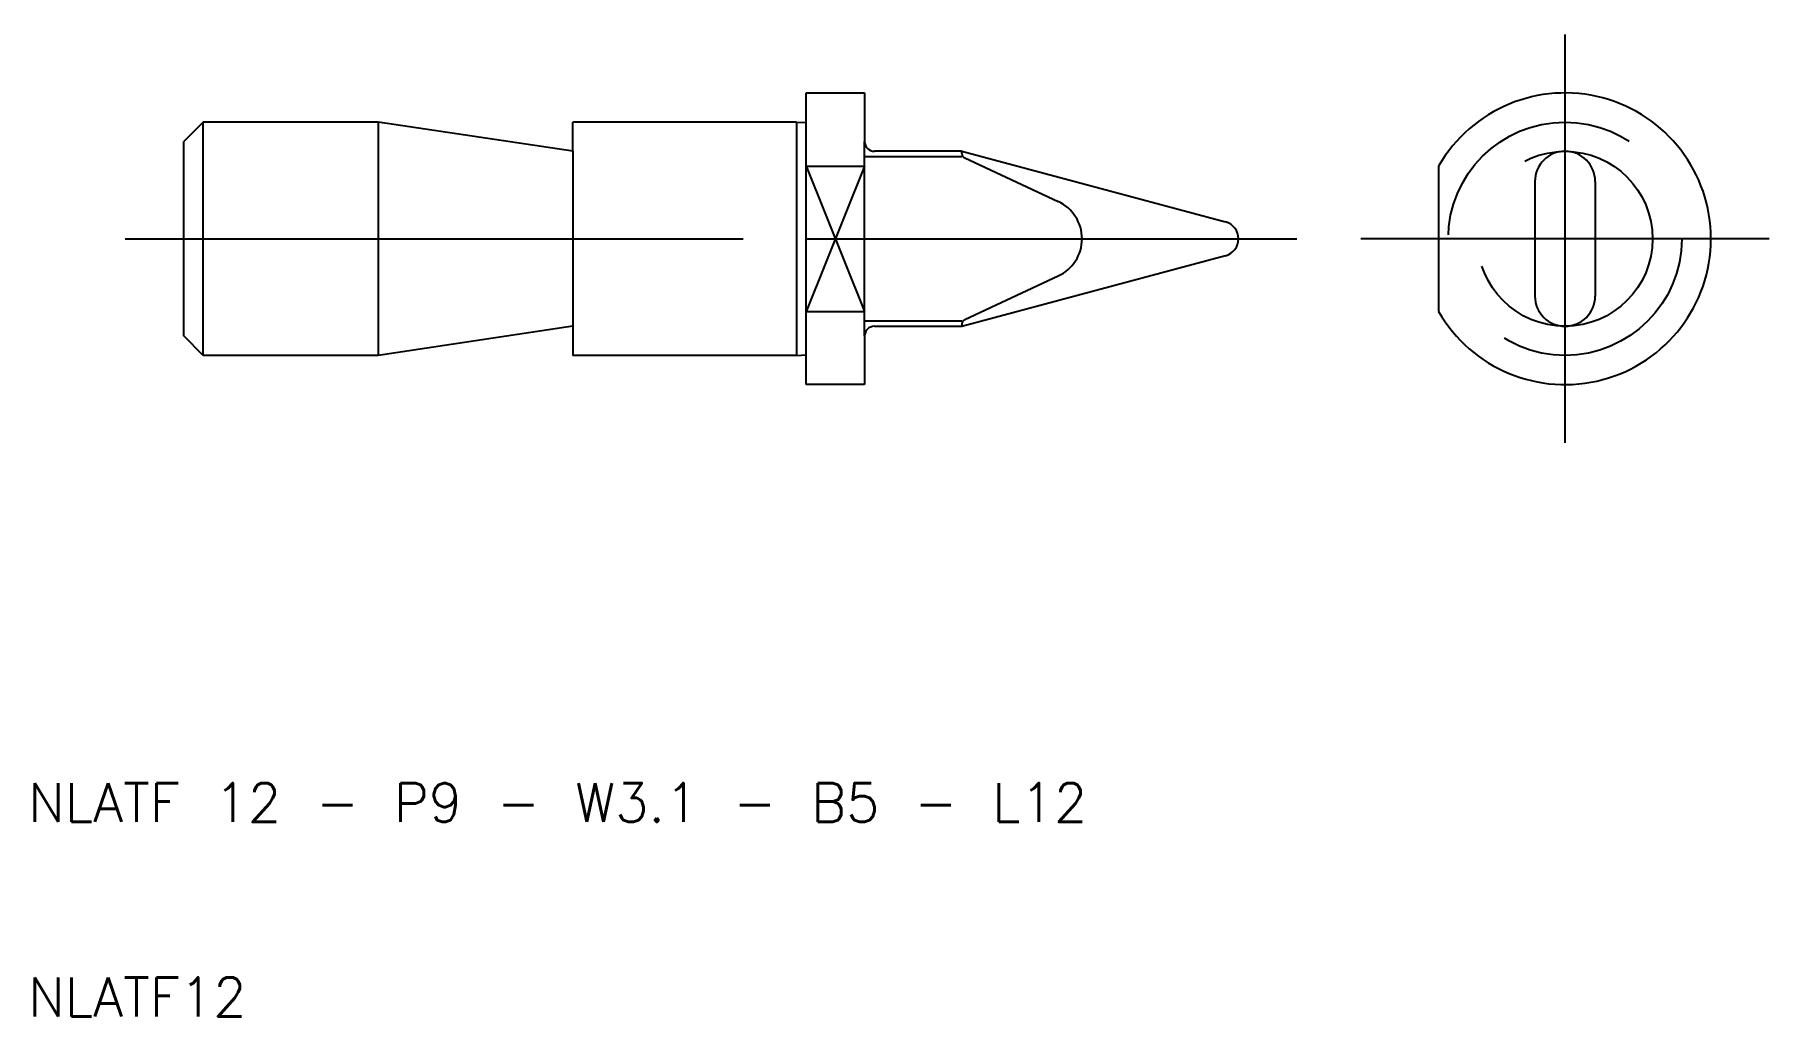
# Model space of a CAD drawing. Extents: x 10.3 to 99.5, y 10 to 60.5.
import ezdxf

# ---------------------------------------------------------------- set-up
doc = ezdxf.new("R2010")
doc.units = 0
doc.linetypes.add('CENTER', pattern=[50.8, 31.75, -6.35, 6.35, -6.35])
doc.linetypes.add('DASHED', pattern=[19.05, 12.7, -6.35])
doc.layers.get('0').update_dxf_attribs({"linetype": 'CONTINUOUS'})
doc.layers.add('CENTER', color=1, linetype='CENTER')
doc.styles.get("Standard").update_dxf_attribs({"font": 'txt.shx'})

msp = doc.modelspace()

# ---------------------------------------------------------------- linework, layer by layer
for p, q in [((50, 57.5), (53, 57.5)), ((50, 55.975), (50, 57.5)), ((53, 57.5), (53, 55)), ((19, 56), (18, 55)), ((28, 56), (19, 56)), ((19, 44), (19, 56)), ((38, 54.5), (28, 56)), ((28, 56), (28, 44)), ((49.5, 56), (38, 56)), ((38, 54.5), (38, 56)), ((49.5, 56), (50, 55.975)), ((49.5, 56), (49.5, 44)), ((50, 44.025), (50, 55.975)), ((18, 45), (18, 55)), ((38, 54.5), (38, 45.5)), ((53, 45), (53, 55)), ((58, 54.5), (53.5, 54.5)), ((58, 54.5), (71.55, 50.869)), ((58, 54.384), (58, 54.5)), ((50, 53.742), (53, 53.742)), ((53, 54.225), (58, 54.225)), ((58.144, 54.157), (62.954, 51.914)), ((82.5, 53.742), (82.5, 46.258)), ((87.45, 52.95), (87.45, 47.05)), ((90.55, 52.95), (90.55, 47.05)), ((58, 45.5), (71.55, 49.131)), ((58.144, 45.843), (62.954, 48.086)), ((38, 45.5), (28, 44)), ((38, 45.5), (38, 44)), ((50, 46.258), (53, 46.258)), ((53, 45.775), (58, 45.775)), ((53.5, 45.5), (58, 45.5)), ((58, 45.616), (58, 45.5)), ((19, 44), (18, 45)), ((53, 45), (53, 42.5)), ((28, 44), (19, 44)), ((49.5, 44), (38, 44)), ((49.5, 44), (50, 44.025)), ((50, 42.5), (50, 44.025)), ((53, 42.5), (50, 42.5))]:
    msp.add_line(p, q)
at = {"color": 3}
for p, q in [((53, 53.742), (50, 46.258)), ((50, 53.742), (53, 46.258))]:
    msp.add_line(p, q, dxfattribs=at)
at = {"color": 3, "linetype": 'DASHED'}
for radius in [6, 4.5]:
    msp.add_circle((89, 50), radius, dxfattribs=at)
for centre, radius, start, end in [((89, 50), 7.5, 209.92643, 150.07357), ((53.5, 55), 0.5, 180, 270), ((89, 52.95), 1.55, 0, 180), ((58.25, 54.384), 0.25, 180, 245), ((62.062, 50), 2.112, 295, 65), ((71.317, 50), 0.9, 285, 75), ((89, 47.05), 1.55, 180, 0), ((53.5, 45), 0.5, 90, 180), ((58.25, 45.616), 0.25, 115, 180)]:
    msp.add_arc(centre, radius, start, end)
at = {"layer": 'CENTER'}
for p, q in [((89, 39.5), (89, 60.5)), ((15, 50), (50, 50)), ((50, 50), (75.217, 50)), ((99.5, 50), (78.5, 50))]:
    msp.add_line(p, q, dxfattribs=at)

# ---------------------------------------------------------------- texts
for s, p in [('NLATF 12 - P9 - W3.1 - B5 - L12', (10, 20)), ('NLATF12', (10, 10))]:
    msp.add_text(s, height=2).set_placement(p)

doc.saveas('drawing.dxf')
